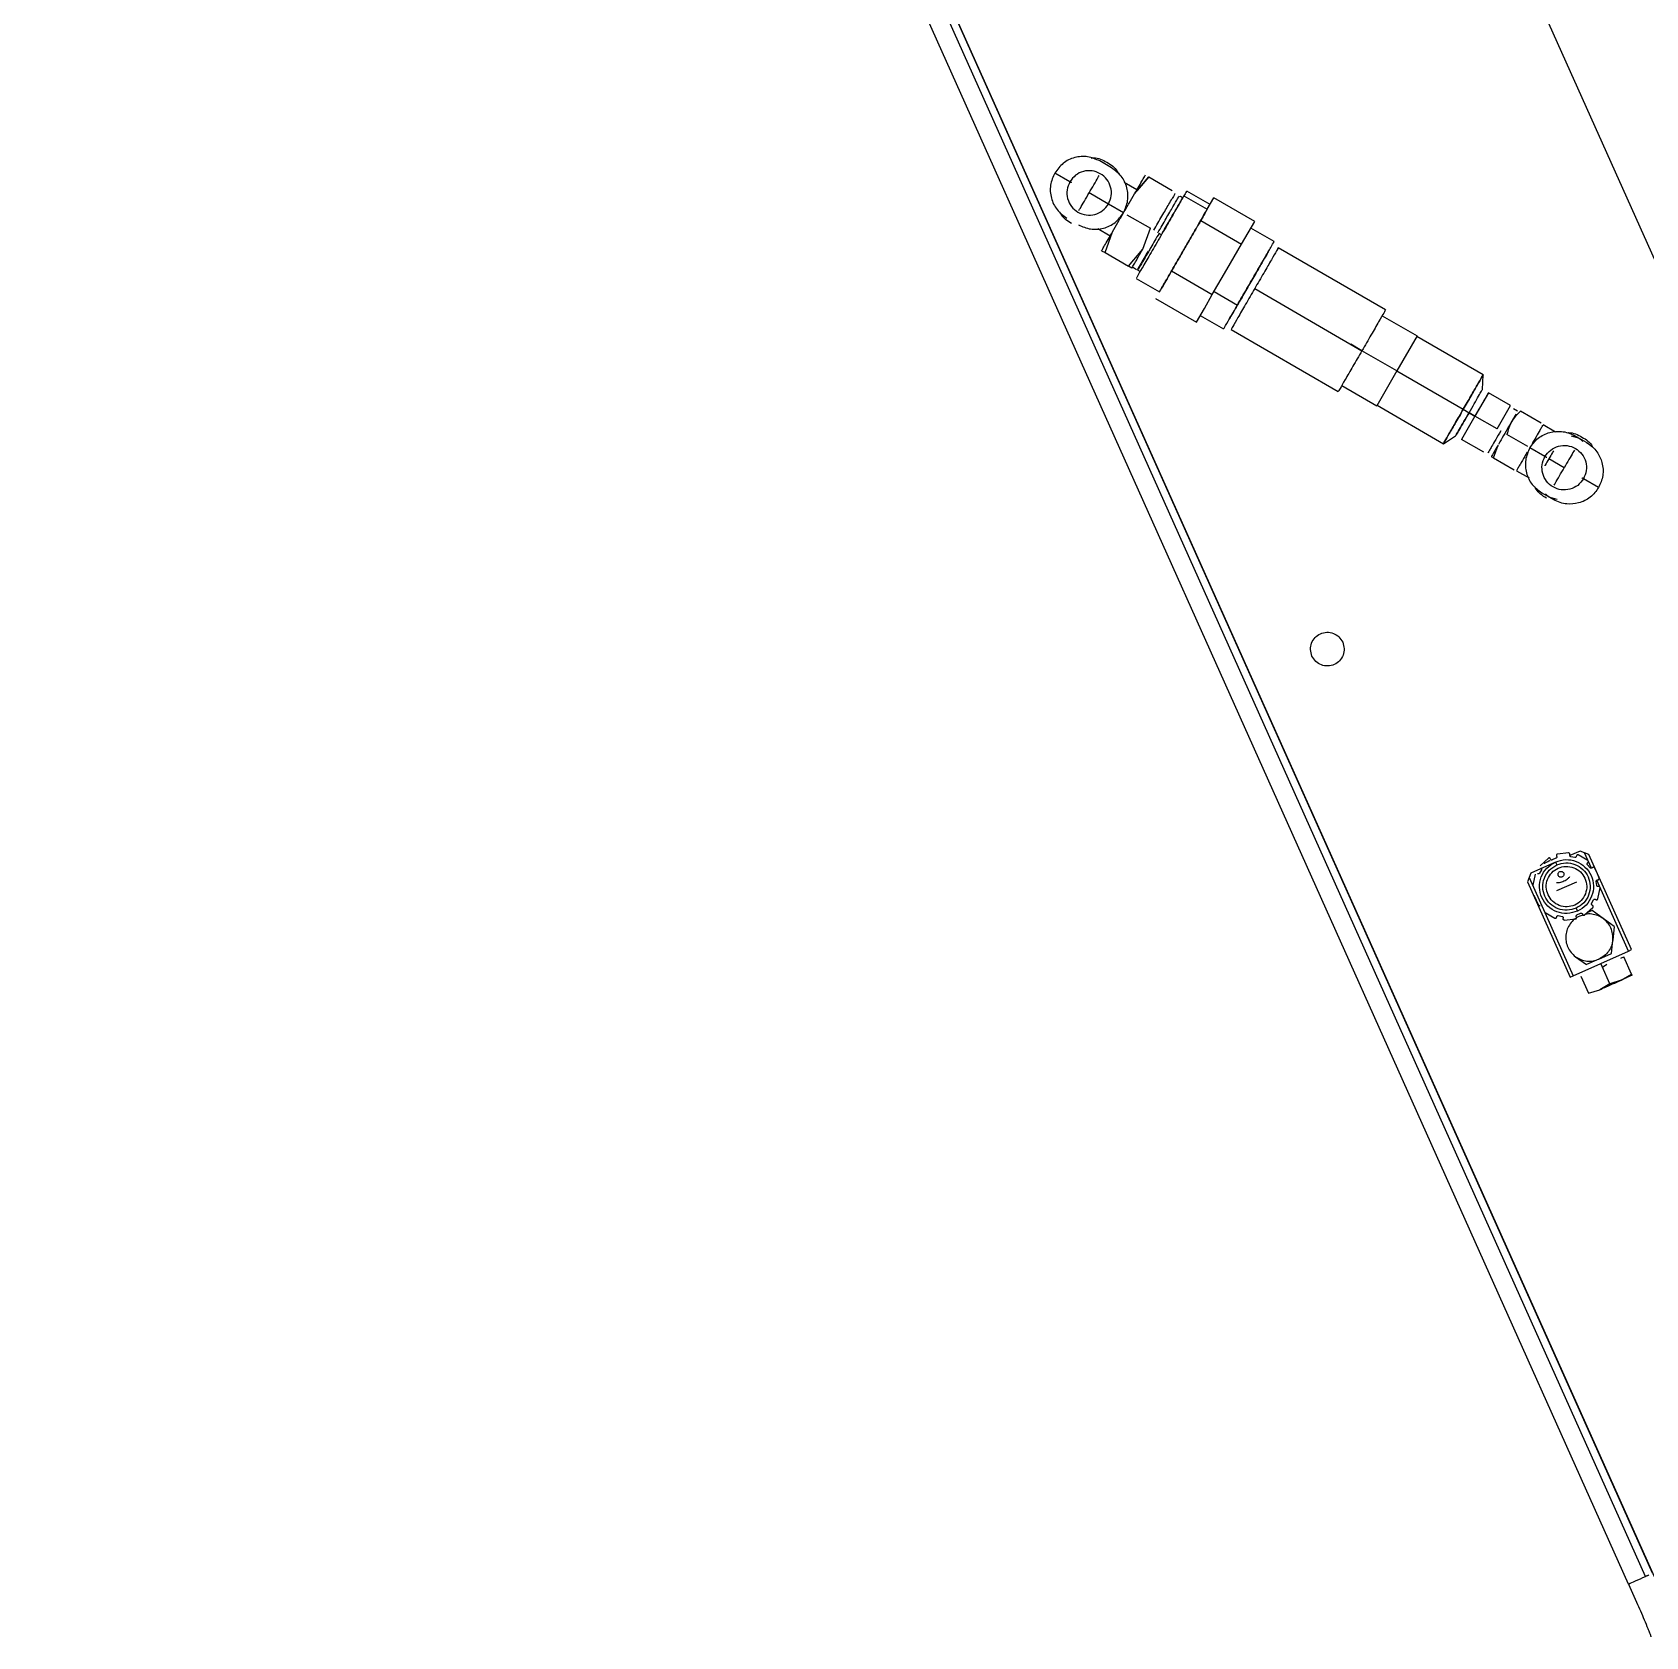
# Model space of a CAD drawing. Header units: inches. Extents: x 0 to 34.2, y 0 to 22.
# Drawn here: x 6.4914 to 6.9665, y 10.5807 to 11.0533 of the extents above; entities that cross this region are included whole.
import ezdxf

# ---------------------------------------------------------------- set-up
doc = ezdxf.new("R2010")
doc.units = ezdxf.units.IN
doc.header["$MEASUREMENT"] = 0

msp = doc.modelspace()

# ---------------------------------------------------------------- linework, layer by layer
at = {"color": 7, "linetype": 'Continuous', "lineweight": 25}
for p, q in [((6.9614, 10.59626), (6.49145, 11.64599)), ((6.96141, 10.59626), (6.49146, 11.64599)), ((6.96648, 10.59853), (6.63155, 11.34665)), ((6.63408, 11.34654), (6.97664, 10.58136)), ((6.96854, 10.59946), (6.63408, 11.34654)), ((6.99827, 10.92128), (6.92667, 11.08123)), ((6.80922, 11.01339), (6.80578, 11.01537)), ((6.79697, 11.00925), (6.79251, 11.01183)), ((6.81668, 11.00686), (6.81299, 11.009)), ((6.816, 11.00568), (6.82022, 11.01069)), ((6.82022, 11.01069), (6.81681, 11.00665)), ((6.82022, 11.01069), (6.82712, 11.00669)), ((6.80819, 11.00276), (6.80263, 11.00597)), ((6.81276, 11.00011), (6.8083, 11.00269)), ((6.82949, 11.00487), (6.82922, 11.0048)), ((6.83017, 11.00447), (6.82949, 11.00487)), ((6.83056, 11.00514), (6.83743, 11.00117)), ((6.83823, 11.00256), (6.83137, 11.00653)), ((6.83743, 11.00117), (6.83937, 11.00453)), ((6.85138, 10.99758), (6.83937, 11.00453)), ((6.81377, 10.99953), (6.82067, 10.99554)), ((6.80517, 10.99548), (6.80886, 10.99335)), ((6.80731, 10.98837), (6.80954, 10.99453)), ((6.81844, 10.98938), (6.82067, 10.99554)), ((6.82392, 10.99366), (6.82323, 10.99405)), ((6.83549, 10.99782), (6.8475, 10.99086)), ((6.8475, 10.99086), (6.84944, 10.99422)), ((6.84944, 10.99422), (6.85138, 10.99758)), ((6.85711, 10.99163), (6.85025, 10.99561)), ((6.80632, 10.98895), (6.80731, 10.98837)), ((6.81421, 10.98438), (6.81844, 10.98938)), ((6.84321, 10.98344), (6.8475, 10.99086)), ((6.88991, 10.97151), (6.85833, 10.98978)), ((6.80731, 10.98837), (6.81421, 10.98438)), ((6.81521, 10.9838), (6.81421, 10.98438)), ((6.81541, 10.98415), (6.81663, 10.98344)), ((6.81647, 10.98078), (6.82334, 10.97681)), ((6.8169, 10.98351), (6.81697, 10.98324)), ((6.81697, 10.98324), (6.81766, 10.98284)), ((6.8269, 10.98297), (6.83891, 10.97602)), ((6.83891, 10.97602), (6.84321, 10.98344)), ((6.8222, 10.97484), (6.83421, 10.96789)), ((6.83656, 10.97196), (6.83891, 10.97602)), ((6.83943, 10.97692), (6.8463, 10.97295)), ((6.85138, 10.97777), (6.88296, 10.9595)), ((6.83421, 10.96789), (6.83656, 10.97196)), ((6.83535, 10.96986), (6.84222, 10.96589)), ((6.88892, 10.9698), (6.89922, 10.96384)), ((6.84443, 10.96575), (6.87601, 10.94748)), ((6.88296, 10.9595), (6.8797, 10.96138)), ((6.89922, 10.96384), (6.89326, 10.95354)), ((6.91865, 10.95236), (6.89912, 10.96367)), ((6.89326, 10.95354), (6.88296, 10.9595)), ((6.89326, 10.95354), (6.8873, 10.94324)), ((6.89326, 10.95354), (6.91279, 10.94224)), ((6.91848, 10.94811), (6.91865, 10.95236)), ((6.877, 10.9492), (6.8873, 10.94324)), ((6.9202, 10.94712), (6.91623, 10.94025)), ((6.92675, 10.94332), (6.9202, 10.94712)), ((6.8874, 10.94341), (6.90693, 10.93211)), ((6.91279, 10.94224), (6.91451, 10.94124)), ((6.91623, 10.94025), (6.91451, 10.94124)), ((6.91451, 10.94124), (6.91623, 10.94025)), ((6.92278, 10.93646), (6.92675, 10.94332)), ((6.92881, 10.94168), (6.92759, 10.94238)), ((6.93574, 10.93812), (6.92962, 10.94167)), ((6.91623, 10.94025), (6.91225, 10.93339)), ((6.92278, 10.93646), (6.91623, 10.94025)), ((6.93994, 10.93555), (6.93629, 10.93766)), ((6.90693, 10.93211), (6.91054, 10.93438)), ((6.91881, 10.92959), (6.91225, 10.93339)), ((6.92168, 10.92793), (6.92305, 10.93172)), ((6.93177, 10.93126), (6.92565, 10.9348)), ((6.9491, 10.93246), (6.94567, 10.93444)), ((6.92106, 10.92829), (6.92168, 10.92793)), ((6.92168, 10.92793), (6.9278, 10.92439)), ((6.93686, 10.92832), (6.93239, 10.9309)), ((6.94252, 10.92504), (6.93799, 10.92766)), ((6.92847, 10.92414), (6.93216, 10.92201)), ((6.93594, 10.91762), (6.93937, 10.91563)), ((6.95265, 10.91918), (6.94818, 10.92176)), ((6.93995, 10.80891), (6.93271, 10.80567)), ((6.93786, 10.81004), (6.9354, 10.80782)), ((6.93849, 10.80973), (6.93843, 10.80986)), ((6.9401, 10.81002), (6.93902, 10.80953)), ((6.93995, 10.80891), (6.94034, 10.80804)), ((6.94024, 10.81068), (6.9403, 10.81054)), ((6.94379, 10.81157), (6.9405, 10.81122)), ((6.94413, 10.81095), (6.94416, 10.81109)), ((6.94719, 10.81215), (6.94416, 10.8108)), ((6.9456, 10.81024), (6.94443, 10.81048)), ((6.9461, 10.81069), (6.94607, 10.81054)), ((6.9495, 10.80933), (6.94662, 10.81098)), ((6.9485, 10.81165), (6.94719, 10.81215)), ((6.95054, 10.8071), (6.9485, 10.81165)), ((6.94981, 10.81116), (6.9485, 10.81165)), ((6.95017, 10.80719), (6.94937, 10.80807)), ((6.9494, 10.80863), (6.94951, 10.80873)), ((6.96237, 10.7831), (6.94981, 10.81116)), ((6.93221, 10.80436), (6.93171, 10.80305)), ((6.93271, 10.80567), (6.93221, 10.80436)), ((6.93221, 10.80436), (6.94517, 10.7754)), ((6.93396, 10.80531), (6.93328, 10.80207)), ((6.93579, 10.80661), (6.9352, 10.80558)), ((6.95084, 10.80725), (6.95073, 10.80716)), ((6.95224, 10.80573), (6.95143, 10.80718)), ((6.95208, 10.80203), (6.95195, 10.80321)), ((6.96146, 10.7827), (6.95213, 10.80354)), ((6.95279, 10.80416), (6.95224, 10.80573)), ((6.9523, 10.80365), (6.95245, 10.80366)), ((6.93171, 10.80305), (6.94427, 10.775)), ((6.93359, 10.79919), (6.93494, 10.79617)), ((6.94609, 10.80297), (6.94029, 10.80038)), ((6.95241, 10.79804), (6.9531, 10.80128)), ((6.95266, 10.80169), (6.95251, 10.80168)), ((6.93688, 10.79402), (6.93975, 10.79237)), ((6.94604, 10.79531), (6.94643, 10.79443)), ((6.94627, 10.79333), (6.94736, 10.79382)), ((6.94852, 10.79331), (6.95097, 10.79553)), ((6.95073, 10.79462), (6.94922, 10.79394)), ((6.95059, 10.79674), (6.95118, 10.79777)), ((6.95086, 10.79612), (6.95073, 10.79619)), ((6.95398, 10.79228), (6.95073, 10.79462)), ((6.95172, 10.79791), (6.95185, 10.79784)), ((6.94028, 10.79266), (6.94031, 10.7928)), ((6.94078, 10.79311), (6.94194, 10.79287)), ((6.94258, 10.79178), (6.94588, 10.79213)), ((6.94613, 10.79267), (6.94607, 10.79281)), ((6.94812, 10.7933), (6.94708, 10.79299)), ((6.94788, 10.79362), (6.94794, 10.79348)), ((6.95723, 10.78993), (6.95398, 10.79228)), ((6.95723, 10.78993), (6.95682, 10.78594)), ((6.95641, 10.78196), (6.95682, 10.78594)), ((6.94517, 10.7754), (6.96146, 10.7827)), ((6.94585, 10.78103), (6.94909, 10.77868)), ((6.95275, 10.78032), (6.94909, 10.77868)), ((6.95275, 10.78032), (6.95641, 10.78196)), ((6.96233, 10.77591), (6.96006, 10.78098)), ((6.96146, 10.7827), (6.96237, 10.7831)), ((6.94427, 10.775), (6.94517, 10.7754)), ((6.94739, 10.77531), (6.94966, 10.77024)), ((6.95372, 10.77815), (6.95332, 10.77905)), ((6.95599, 10.77307), (6.95372, 10.77815)), ((6.95509, 10.77876), (6.95384, 10.77787)), ((6.95932, 10.77413), (6.96233, 10.77591)), ((6.96249, 10.77555), (6.96233, 10.77591)), ((6.94966, 10.77024), (6.95298, 10.7713)), ((6.95599, 10.77307), (6.95298, 10.7713)), ((6.95932, 10.77413), (6.95599, 10.77307)), ((6.95615, 10.77272), (6.95599, 10.77307)), ((6.9614, 10.59626), (6.96141, 10.59626)), ((6.96142, 10.59627), (6.9638, 10.59093)), ((6.96143, 10.59627), (6.96382, 10.59094)), ((6.96648, 10.59853), (6.96652, 10.59855)), ((6.96652, 10.59855), (6.96648, 10.59853))]:
    msp.add_line(p, q, dxfattribs=at)
for points, knots in [([(6.80578, 11.01537), (6.80461, 11.01589), (6.80226, 11.01691), (6.79835, 11.01657), (6.7948, 11.01492), (6.79327, 11.01286), (6.79251, 11.01183)], [0, 0, 0, 0, 0.250223, 0.500225, 0.750115, 1, 1, 1, 1]), ([(6.80324, 11.01624), (6.80349, 11.01627), (6.8051, 11.01642), (6.8079, 11.01508), (6.81046, 11.01332), (6.81113, 11.01185), (6.81124, 11.01161)], [0, 0, 0, 0, 0.079564, 0.500003, 0.920441, 1, 1, 1, 1]), ([(6.81276, 11.00011), (6.81327, 11.00129), (6.81429, 11.00364), (6.81396, 11.00754), (6.8123, 11.0111), (6.81025, 11.01262), (6.80922, 11.01339)], [0, 0, 0, 0, 0.249771, 0.499752, 0.749786, 1, 1, 1, 1]), ([(6.79251, 11.01183), (6.792, 11.01066), (6.79097, 11.00831), (6.79131, 11.0044), (6.79296, 11.00085), (6.79502, 10.99932), (6.79605, 10.99855)], [0, 0, 0, 0, 0.249771, 0.499752, 0.749786, 1, 1, 1, 1]), ([(6.80263, 11.00597), (6.80311, 11.00679), (6.80405, 11.00842), (6.80513, 11.01028), (6.80549, 11.01091), (6.80561, 11.01112)], [0, 0, 0, 0, 0.399386, 0.798772, 1, 1, 1, 1]), ([(6.79965, 11.00082), (6.79978, 11.00103), (6.80014, 11.00166), (6.80121, 11.00352), (6.80216, 11.00515), (6.80263, 11.00597)], [0, 0, 0, 0, 0.201228, 0.600614, 1, 1, 1, 1]), ([(6.81277, 11.00011), (6.81334, 11.00108), (6.81447, 11.00304), (6.81549, 11.0048), (6.816, 11.00568)], [0, 0, 0, 0, 0.4999892, 1, 1, 1, 1]), ([(6.83056, 11.00514), (6.83002, 11.00421), (6.82894, 11.00234), (6.82629, 10.99775), (6.82334, 10.99267), (6.82046, 10.98768), (6.81814, 10.98367), (6.81668, 10.98114), (6.81659, 10.981), (6.81656, 10.98094)], [0, 0, 0, 0, 0.146879, 0.293758, 0.440638, 0.587517, 0.734396, 0.881275, 1, 1, 1, 1]), ([(6.82166, 10.99496), (6.82248, 10.99637), (6.82411, 10.99919), (6.826, 11.00246), (6.82677, 11.00379), (6.82708, 11.00433)], [0, 0, 0, 0, 0.374664, 0.749329, 1, 1, 1, 1]), ([(6.82792, 11.00577), (6.82784, 11.00563), (6.82773, 11.00544), (6.82721, 11.00455), (6.82708, 11.00433)], [0, 0, 0, 0, 0.748926, 1, 1, 1, 1]), ([(6.83128, 11.00638), (6.8313, 11.00643), (6.83148, 11.00673), (6.83098, 11.00587), (6.83056, 11.00514)], [0, 0, 0, 0, 0.1608526, 1, 1, 1, 1]), ([(6.79742, 10.99696), (6.79623, 10.99772), (6.79481, 10.99862), (6.79414, 11.0001), (6.79403, 11.00033)], [0, 0, 0, 0, 0.840881, 1, 1, 1, 1]), ([(6.79948, 10.99657), (6.80066, 10.99606), (6.80301, 10.99503), (6.80692, 10.99537), (6.81047, 10.99703), (6.812, 10.99908), (6.81276, 11.00011)], [0, 0, 0, 0, 0.250223, 0.500225, 0.750115, 1, 1, 1, 1]), ([(6.80954, 10.99453), (6.81005, 10.99541), (6.81107, 10.99717), (6.81221, 10.99913), (6.81277, 11.00011), (6.81277, 11.00011)], [0, 0, 0, 0, 0.4999891, 0.9999782, 1, 1, 1, 1]), ([(6.82323, 10.99405), (6.82241, 10.99263), (6.82131, 10.99073), (6.82034, 10.98907), (6.8201, 10.98865)], [0, 0, 0, 0, 0.748926, 1, 1, 1, 1]), ([(6.81998, 10.98883), (6.81954, 10.98807), (6.81844, 10.98616), (6.81718, 10.984), (6.817, 10.98367), (6.8169, 10.98351)], [0, 0, 0, 0, 0.250671, 0.625336, 1, 1, 1, 1]), ([(6.8201, 10.98865), (6.81965, 10.98787), (6.81853, 10.98593), (6.81726, 10.98373), (6.81707, 10.98341), (6.81697, 10.98324)], [0, 0, 0, 0, 0.250671, 0.625336, 1, 1, 1, 1]), ([(6.8463, 10.97295), (6.84722, 10.97454), (6.84906, 10.97772), (6.85205, 10.98288), (6.85466, 10.98739), (6.85642, 10.99044), (6.85722, 10.99183), (6.85705, 10.99153), (6.85702, 10.99148)], [0, 0, 0, 0, 0.1926157, 0.3852313, 0.577847, 0.7704627, 0.9630783, 1, 1, 1, 1]), ([(6.85811, 10.98941), (6.8582, 10.98957), (6.85852, 10.99011), (6.85793, 10.98909), (6.85643, 10.9865), (6.85411, 10.98248), (6.85229, 10.97934), (6.85138, 10.97777)], [0, 0, 0, 0, 0.092899, 0.319674, 0.546449, 0.773225, 1, 1, 1, 1]), ([(6.8423, 10.96604), (6.84234, 10.96611), (6.84243, 10.96626), (6.84386, 10.96874), (6.84549, 10.97154), (6.8463, 10.97295)], [0, 0, 0, 0, 0.287829, 0.643914, 1, 1, 1, 1]), ([(6.91967, 10.9462), (6.91975, 10.94634), (6.92007, 10.94689), (6.9203, 10.94729), (6.91999, 10.94676), (6.91911, 10.94523), (6.91779, 10.94295), (6.91675, 10.94115), (6.91623, 10.94025)], [0, 0, 0, 0, 0.062836, 0.250269, 0.437702, 0.625134, 0.812567, 1, 1, 1, 1]), ([(6.92962, 10.94167), (6.92865, 10.9407), (6.92671, 10.93876), (6.926, 10.93612), (6.92565, 10.9348)], [0, 0, 0, 0, 0.500933, 1, 1, 1, 1]), ([(6.9283, 10.9408), (6.92812, 10.94048), (6.92765, 10.93968), (6.92651, 10.93771), (6.92553, 10.93601), (6.92503, 10.93515)], [0, 0, 0, 0, 0.250671, 0.625336, 1, 1, 1, 1]), ([(6.93577, 10.93676), (6.93558, 10.93642), (6.93509, 10.93558), (6.93414, 10.93395), (6.93338, 10.93263), (6.93313, 10.9322)], [0, 0, 0, 0, 0.308483, 0.769556, 1, 1, 1, 1]), ([(6.93577, 10.93676), (6.93585, 10.9369), (6.93617, 10.93745), (6.93624, 10.93757), (6.93629, 10.93766)], [0, 0, 0, 0, 0.251074, 1, 1, 1, 1]), ([(6.92381, 10.93586), (6.92332, 10.93501), (6.92233, 10.93331), (6.9212, 10.93134), (6.92073, 10.93054), (6.92054, 10.93021)], [0, 0, 0, 0, 0.374664, 0.749329, 1, 1, 1, 1]), ([(6.92503, 10.93515), (6.92454, 10.9343), (6.92387, 10.93315), (6.92329, 10.93215), (6.92315, 10.93189)], [0, 0, 0, 0, 0.748926, 1, 1, 1, 1]), ([(6.93239, 10.9309), (6.93314, 10.93191), (6.93466, 10.93396), (6.93813, 10.93561), (6.94127, 10.93586), (6.94378, 10.93538), (6.94502, 10.93476), (6.94567, 10.93444)], [0, 0, 0, 0, 0.245551, 0.499036, 0.727326, 0.858234, 1, 1, 1, 1]), ([(6.94355, 10.93534), (6.94366, 10.93535), (6.94513, 10.93546), (6.94777, 10.93411), (6.95026, 10.9325), (6.95089, 10.93117), (6.95094, 10.93106)], [0, 0, 0, 0, 0.038504, 0.500001, 0.961498, 1, 1, 1, 1]), ([(6.94808, 10.93271), (6.94784, 10.93294), (6.94691, 10.93384), (6.94561, 10.93409), (6.94464, 10.93428)], [0, 0, 0, 0, 0.257231, 1, 1, 1, 1]), ([(6.9491, 10.93246), (6.9497, 10.93206), (6.95085, 10.93129), (6.95253, 10.92935), (6.95387, 10.9265), (6.95418, 10.92268), (6.95315, 10.92033), (6.95265, 10.91918)], [0, 0, 0, 0, 0.14177, 0.272683, 0.500987, 0.754458, 1, 1, 1, 1]), ([(6.92054, 10.93021), (6.92047, 10.93008), (6.92016, 10.92954), (6.92009, 10.92943), (6.92004, 10.92934)], [0, 0, 0, 0, 0.251074, 1, 1, 1, 1]), ([(6.93163, 10.92961), (6.93138, 10.92917), (6.93062, 10.92786), (6.92967, 10.92622), (6.92919, 10.92539), (6.929, 10.92505)], [0, 0, 0, 0, 0.2304427, 0.6915163, 1, 1, 1, 1]), ([(6.93239, 10.9309), (6.93188, 10.92972), (6.93086, 10.92737), (6.9312, 10.92347), (6.93285, 10.91991), (6.93491, 10.91839), (6.93594, 10.91762)], [0, 0, 0, 0, 0.249771, 0.499752, 0.749786, 1, 1, 1, 1]), ([(6.93799, 10.92766), (6.93762, 10.92702), (6.9372, 10.92628), (6.93683, 10.92564), (6.93678, 10.92556)], [0, 0, 0, 0, 0.866776, 1, 1, 1, 1]), ([(6.93933, 10.92997), (6.93924, 10.92982), (6.93883, 10.92911), (6.93836, 10.92829), (6.93799, 10.92766)], [0, 0, 0, 0, 0.219395, 1, 1, 1, 1]), ([(6.9455, 10.93019), (6.94538, 10.92998), (6.94501, 10.92934), (6.94394, 10.92749), (6.94299, 10.92586), (6.94252, 10.92504)], [0, 0, 0, 0, 0.201228, 0.600614, 1, 1, 1, 1]), ([(6.929, 10.92505), (6.92892, 10.92491), (6.92859, 10.92436), (6.92853, 10.92424), (6.92847, 10.92414)], [0, 0, 0, 0, 0.251074, 1, 1, 1, 1]), ([(6.93954, 10.91989), (6.93966, 10.9201), (6.94003, 10.92073), (6.9411, 10.92259), (6.94205, 10.92422), (6.94252, 10.92504)], [0, 0, 0, 0, 0.201228, 0.600614, 1, 1, 1, 1]), ([(6.93731, 10.91603), (6.93611, 10.91679), (6.93469, 10.91769), (6.93402, 10.91916), (6.93392, 10.9194)], [0, 0, 0, 0, 0.840881, 1, 1, 1, 1]), ([(6.93697, 10.91737), (6.9372, 10.91714), (6.93813, 10.91624), (6.93943, 10.91599), (6.9404, 10.9158)], [0, 0, 0, 0, 0.257231, 1, 1, 1, 1]), ([(6.95265, 10.91918), (6.9519, 10.91817), (6.95038, 10.91611), (6.94691, 10.91447), (6.94377, 10.91421), (6.94126, 10.9147), (6.94002, 10.91531), (6.93937, 10.91563)], [0, 0, 0, 0, 0.2455505, 0.4990364, 0.727326, 0.8582338, 1, 1, 1, 1]), ([(6.93837, 10.80929), (6.93825, 10.80924), (6.93789, 10.80908), (6.93739, 10.80886), (6.93693, 10.80865), (6.93667, 10.80853), (6.93661, 10.80851), (6.93675, 10.80857), (6.93683, 10.8086)], [0, 0, 0, 0, 0.085129, 0.268103, 0.451078, 0.634052, 0.817026, 1, 1, 1, 1]), ([(6.93843, 10.80986), (6.93842, 10.80989), (6.9384, 10.80994), (6.93834, 10.81), (6.93827, 10.81005), (6.93819, 10.81009), (6.9381, 10.8101), (6.93802, 10.8101), (6.93793, 10.81008), (6.93788, 10.81005), (6.93786, 10.81004)], [0, 0, 0, 0, 0.12458, 0.249981, 0.374165, 0.499981, 0.624164, 0.74998, 0.874585, 1, 1, 1, 1]), ([(6.93902, 10.80953), (6.93897, 10.80952), (6.93887, 10.80948), (6.93871, 10.80952), (6.93857, 10.8096), (6.93852, 10.80969), (6.93849, 10.80973)], [0, 0, 0, 0, 0.2494925, 0.49992, 0.7494952, 1, 1, 1, 1]), ([(6.9403, 10.81054), (6.94032, 10.81049), (6.94035, 10.81039), (6.94032, 10.81024), (6.94024, 10.8101), (6.94015, 10.81004), (6.9401, 10.81002)], [0, 0, 0, 0, 0.249493, 0.49992, 0.749495, 1, 1, 1, 1]), ([(6.94416, 10.81109), (6.94416, 10.81112), (6.94417, 10.81118), (6.94416, 10.81126), (6.94413, 10.81134), (6.94409, 10.81142), (6.94403, 10.81148), (6.94396, 10.81153), (6.94388, 10.81156), (6.94382, 10.81157), (6.94379, 10.81157)], [0, 0, 0, 0, 0.1245798, 0.2499808, 0.3741645, 0.4999806, 0.6241643, 0.7499804, 0.8745846, 1, 1, 1, 1]), ([(6.94443, 10.81048), (6.94438, 10.8105), (6.94428, 10.81053), (6.94418, 10.81065), (6.94411, 10.8108), (6.94412, 10.8109), (6.94413, 10.81095)], [0, 0, 0, 0, 0.249493, 0.49992, 0.749495, 1, 1, 1, 1]), ([(6.94607, 10.81054), (6.94605, 10.81049), (6.94602, 10.81039), (6.9459, 10.81029), (6.94575, 10.81022), (6.94565, 10.81023), (6.9456, 10.81024)], [0, 0, 0, 0, 0.249493, 0.49992, 0.749495, 1, 1, 1, 1]), ([(6.94662, 10.81098), (6.9466, 10.81098), (6.94654, 10.811), (6.94646, 10.811), (6.94637, 10.81099), (6.94629, 10.81095), (6.94622, 10.81091), (6.94616, 10.81084), (6.94612, 10.81077), (6.9461, 10.81071), (6.9461, 10.81069)], [0, 0, 0, 0, 0.1245798, 0.2499808, 0.3741645, 0.4999806, 0.6241643, 0.7499804, 0.8745846, 1, 1, 1, 1]), ([(6.94937, 10.80807), (6.94934, 10.80811), (6.94928, 10.8082), (6.94926, 10.80835), (6.9493, 10.80851), (6.94937, 10.80859), (6.9494, 10.80863)], [0, 0, 0, 0, 0.249493, 0.49992, 0.749495, 1, 1, 1, 1]), ([(6.94951, 10.80873), (6.94953, 10.80875), (6.94957, 10.80879), (6.94961, 10.80886), (6.94964, 10.80894), (6.94964, 10.80903), (6.94963, 10.80911), (6.9496, 10.80919), (6.94956, 10.80927), (6.94952, 10.80931), (6.9495, 10.80933)], [0, 0, 0, 0, 0.12458, 0.249981, 0.374165, 0.499981, 0.624164, 0.74998, 0.874585, 1, 1, 1, 1]), ([(6.9352, 10.80558), (6.93517, 10.80554), (6.9351, 10.80545), (6.93496, 10.80539), (6.9348, 10.80537), (6.9347, 10.80541), (6.93465, 10.80543)], [0, 0, 0, 0, 0.249493, 0.49992, 0.749495, 1, 1, 1, 1]), ([(6.93564, 10.80715), (6.93568, 10.80712), (6.93577, 10.80706), (6.93584, 10.80692), (6.93585, 10.80676), (6.93581, 10.80666), (6.93579, 10.80661)], [0, 0, 0, 0, 0.249493, 0.49992, 0.749495, 1, 1, 1, 1]), ([(6.94028, 10.8029), (6.94057, 10.80289), (6.94127, 10.80286), (6.94202, 10.80315), (6.94245, 10.80332)], [0, 0, 0, 0, 0.424169, 1, 1, 1, 1]), ([(6.94245, 10.80332), (6.94287, 10.80353), (6.94358, 10.8039), (6.94402, 10.80443), (6.94421, 10.80466)], [0, 0, 0, 0, 0.576726, 1, 1, 1, 1]), ([(6.95073, 10.80716), (6.95069, 10.80713), (6.9506, 10.80706), (6.95044, 10.80705), (6.95029, 10.80708), (6.95021, 10.80715), (6.95017, 10.80719)], [0, 0, 0, 0, 0.249493, 0.49992, 0.749495, 1, 1, 1, 1]), ([(6.95143, 10.80718), (6.95142, 10.8072), (6.95138, 10.80725), (6.95131, 10.8073), (6.95124, 10.80734), (6.95115, 10.80736), (6.95107, 10.80736), (6.95098, 10.80734), (6.95091, 10.80731), (6.95086, 10.80727), (6.95084, 10.80725)], [0, 0, 0, 0, 0.12458, 0.249981, 0.374165, 0.499981, 0.624164, 0.74998, 0.874585, 1, 1, 1, 1]), ([(6.95195, 10.80321), (6.95195, 10.80326), (6.95195, 10.80337), (6.95203, 10.80351), (6.95215, 10.80362), (6.95225, 10.80364), (6.9523, 10.80365)], [0, 0, 0, 0, 0.249493, 0.49992, 0.749495, 1, 1, 1, 1]), ([(6.95245, 10.80366), (6.95247, 10.80367), (6.95253, 10.80368), (6.95261, 10.80371), (6.95268, 10.80377), (6.95273, 10.80383), (6.95277, 10.80391), (6.9528, 10.80399), (6.9528, 10.80407), (6.95279, 10.80413), (6.95279, 10.80416)], [0, 0, 0, 0, 0.1245798, 0.2499808, 0.3741645, 0.4999806, 0.6241643, 0.7499804, 0.8745846, 1, 1, 1, 1]), ([(6.95251, 10.80168), (6.95246, 10.80168), (6.95236, 10.80168), (6.95222, 10.80176), (6.95211, 10.80187), (6.95209, 10.80198), (6.95208, 10.80203)], [0, 0, 0, 0, 0.249493, 0.49992, 0.749495, 1, 1, 1, 1]), ([(6.9531, 10.80128), (6.9531, 10.80131), (6.95309, 10.80137), (6.95307, 10.80145), (6.95303, 10.80152), (6.95297, 10.80159), (6.9529, 10.80164), (6.95283, 10.80168), (6.95274, 10.8017), (6.95269, 10.80169), (6.95266, 10.80169)], [0, 0, 0, 0, 0.12458, 0.249981, 0.374165, 0.499981, 0.624164, 0.74998, 0.874585, 1, 1, 1, 1]), ([(6.94736, 10.79382), (6.94741, 10.79383), (6.94751, 10.79387), (6.94766, 10.79383), (6.9478, 10.79375), (6.94786, 10.79366), (6.94788, 10.79362)], [0, 0, 0, 0, 0.249493, 0.49992, 0.749495, 1, 1, 1, 1]), ([(6.95398, 10.79228), (6.95346, 10.7926), (6.95243, 10.79324), (6.95064, 10.7936), (6.94935, 10.79367), (6.94873, 10.79348), (6.94869, 10.79347)], [0, 0, 0, 0, 0.325596, 0.651192, 0.976788, 1, 1, 1, 1]), ([(6.95073, 10.79619), (6.95069, 10.79623), (6.95061, 10.79629), (6.95054, 10.79643), (6.95052, 10.79659), (6.95057, 10.79669), (6.95059, 10.79674)], [0, 0, 0, 0, 0.249493, 0.49992, 0.749495, 1, 1, 1, 1]), ([(6.95097, 10.79553), (6.95099, 10.79556), (6.95102, 10.7956), (6.95105, 10.79568), (6.95106, 10.79577), (6.95105, 10.79585), (6.95103, 10.79594), (6.95099, 10.79601), (6.95093, 10.79608), (6.95088, 10.79611), (6.95086, 10.79612)], [0, 0, 0, 0, 0.12458, 0.249981, 0.374165, 0.499981, 0.624164, 0.74998, 0.874585, 1, 1, 1, 1]), ([(6.95118, 10.79777), (6.95121, 10.79781), (6.95127, 10.7979), (6.95142, 10.79796), (6.95158, 10.79798), (6.95167, 10.79794), (6.95172, 10.79791)], [0, 0, 0, 0, 0.2494925, 0.49992, 0.7494952, 1, 1, 1, 1]), ([(6.95185, 10.79784), (6.95187, 10.79783), (6.95192, 10.7978), (6.95201, 10.79779), (6.95209, 10.79779), (6.95218, 10.79781), (6.95225, 10.79784), (6.95232, 10.7979), (6.95238, 10.79796), (6.9524, 10.79801), (6.95241, 10.79804)], [0, 0, 0, 0, 0.12458, 0.249981, 0.374165, 0.499981, 0.624164, 0.74998, 0.874585, 1, 1, 1, 1]), ([(6.93975, 10.79237), (6.93978, 10.79236), (6.93983, 10.79235), (6.93992, 10.79235), (6.94, 10.79236), (6.94008, 10.79239), (6.94015, 10.79244), (6.94021, 10.79251), (6.94026, 10.79258), (6.94027, 10.79263), (6.94028, 10.79266)], [0, 0, 0, 0, 0.12458, 0.249981, 0.374165, 0.499981, 0.624164, 0.74998, 0.874585, 1, 1, 1, 1]), ([(6.94031, 10.7928), (6.94032, 10.79285), (6.94036, 10.79295), (6.94047, 10.79306), (6.94062, 10.79313), (6.94073, 10.79312), (6.94078, 10.79311)], [0, 0, 0, 0, 0.249493, 0.49992, 0.749495, 1, 1, 1, 1]), ([(6.94429, 10.79072), (6.94397, 10.7902), (6.94332, 10.78917), (6.94311, 10.78797), (6.94301, 10.78736)], [0, 0, 0, 0, 0.49998, 1, 1, 1, 1]), ([(6.94708, 10.79299), (6.94654, 10.7927), (6.94547, 10.79212), (6.94464, 10.79121), (6.94429, 10.79072), (6.94429, 10.79072)], [0, 0, 0, 0, 0.4999798, 0.9999596, 1, 1, 1, 1]), ([(6.94588, 10.79213), (6.9459, 10.79214), (6.94596, 10.79216), (6.94603, 10.79221), (6.94609, 10.79227), (6.94613, 10.79234), (6.94616, 10.79242), (6.94617, 10.79251), (6.94616, 10.79259), (6.94614, 10.79265), (6.94613, 10.79267)], [0, 0, 0, 0, 0.12458, 0.249981, 0.374165, 0.499981, 0.624164, 0.74998, 0.874585, 1, 1, 1, 1]), ([(6.94607, 10.79281), (6.94606, 10.79286), (6.94602, 10.79296), (6.94606, 10.79311), (6.94613, 10.79325), (6.94623, 10.7933), (6.94627, 10.79333)], [0, 0, 0, 0, 0.249493, 0.49992, 0.749495, 1, 1, 1, 1]), ([(6.94794, 10.79348), (6.94795, 10.79346), (6.94798, 10.79341), (6.94804, 10.79335), (6.94811, 10.7933), (6.94819, 10.79326), (6.94827, 10.79325), (6.94836, 10.79325), (6.94844, 10.79327), (6.94849, 10.7933), (6.94852, 10.79331)], [0, 0, 0, 0, 0.12458, 0.249981, 0.374165, 0.499981, 0.624164, 0.74998, 0.874585, 1, 1, 1, 1]), ([(6.94301, 10.78736), (6.94299, 10.78676), (6.94296, 10.78554), (6.94333, 10.78437), (6.94358, 10.78382), (6.94358, 10.78382)], [0, 0, 0, 0, 0.4999798, 0.9999596, 1, 1, 1, 1]), ([(6.94358, 10.78382), (6.94386, 10.78328), (6.94444, 10.7822), (6.94538, 10.78142), (6.94585, 10.78103)], [0, 0, 0, 0, 0.49998, 1, 1, 1, 1]), ([(6.95921, 10.7806), (6.95934, 10.78066), (6.95986, 10.78089), (6.95997, 10.78094), (6.96006, 10.78098)], [0, 0, 0, 0, 0.251074, 1, 1, 1, 1]), ([(6.96652, 10.59855), (6.96656, 10.59857), (6.96666, 10.59861), (6.96692, 10.59873), (6.96719, 10.59885), (6.96735, 10.59892), (6.96739, 10.59894)], [0, 0, 0, 0, 0.234006, 0.566904, 0.899803, 1, 1, 1, 1]), ([(6.96382, 10.59094), (6.96458, 10.5892), (6.96573, 10.58661), (6.96698, 10.58358), (6.96759, 10.58205), (6.96786, 10.58131), (6.96799, 10.58093), (6.96802, 10.5808), (6.96803, 10.58075)], [0, 0, 0, 0, 0.499225, 0.748498, 0.874085, 0.948867, 0.97707, 1, 1, 1, 1])]:
    msp.add_open_spline(points, degree=3, knots=knots, dxfattribs=at)
for points in [[(6.8083, 11.00269), (6.80864, 11.00348), (6.80933, 11.00507), (6.80911, 11.00771), (6.80797, 11.01005), (6.806, 11.01178), (6.80351, 11.01263), (6.80091, 11.01245), (6.79851, 11.01132), (6.79748, 11.00994), (6.79697, 11.00925)], [(6.79697, 11.00925), (6.79663, 11.00846), (6.79594, 11.00688), (6.79616, 11.00423), (6.7973, 11.00189), (6.79927, 11.00016), (6.80175, 10.99931), (6.80436, 10.99949), (6.80676, 11.00062), (6.80778, 11.002), (6.8083, 11.00269)], [(6.79748, 11.00895), (6.79748, 11.00895), (6.79746, 11.00896), (6.79734, 11.00903), (6.79717, 11.00913), (6.79704, 11.00921), (6.79697, 11.00925)], [(6.816, 11.00568), (6.81647, 11.00649), (6.8174, 11.0081), (6.81842, 11.00986), (6.8191, 11.01104), (6.81918, 11.01119), (6.81923, 11.01126)], [(6.8083, 11.00269), (6.80823, 11.00273), (6.8081, 11.00281), (6.80793, 11.00291), (6.80781, 11.00298), (6.80779, 11.00299), (6.80778, 11.00299)], [(6.82289, 10.99425), (6.82371, 10.99567), (6.82535, 10.9985), (6.82741, 11.00208), (6.82886, 11.00458), (6.82905, 11.0049), (6.82914, 11.00507)], [(6.82392, 10.99366), (6.82474, 10.99507), (6.82638, 10.99791), (6.82844, 11.00148), (6.82989, 11.00398), (6.83008, 11.00431), (6.83017, 11.00447)], [(6.83702, 11.00046), (6.83662, 10.99978), (6.83583, 10.9984), (6.83418, 10.99556), (6.83233, 10.99236), (6.83037, 10.98897), (6.82842, 10.98561), (6.82728, 10.98363), (6.82671, 10.98264)], [(6.83486, 10.99673), (6.83538, 10.99763), (6.83643, 10.99944), (6.83709, 11.00059), (6.83743, 11.00117)], [(6.80632, 10.98895), (6.80636, 10.98902), (6.80644, 10.98917), (6.80713, 10.99035), (6.80814, 10.99211), (6.80908, 10.99372), (6.80954, 10.99453)], [(6.83119, 10.99039), (6.83184, 10.99152), (6.83314, 10.99377), (6.83429, 10.99574), (6.83486, 10.99673)], [(6.81521, 10.9838), (6.81525, 10.98388), (6.81534, 10.98402), (6.81602, 10.9852), (6.81704, 10.98696), (6.81797, 10.98858), (6.81844, 10.98938)], [(6.82742, 10.98387), (6.82802, 10.98491), (6.82923, 10.987), (6.83054, 10.98926), (6.83119, 10.99039)], [(6.85562, 10.98906), (6.85553, 10.98891), (6.85535, 10.9886), (6.85398, 10.98621), (6.85201, 10.98281), (6.85044, 10.98011), (6.84966, 10.97876)], [(6.82455, 10.97891), (6.82494, 10.97959), (6.82573, 10.98095), (6.82686, 10.9829), (6.82742, 10.98387)], [(6.82671, 10.98264), (6.82619, 10.98174), (6.82514, 10.97993), (6.82447, 10.97878), (6.82414, 10.9782)], [(6.82335, 10.97683), (6.82343, 10.97697), (6.82359, 10.97724), (6.82423, 10.97835), (6.82455, 10.97891)], [(6.82414, 10.9782), (6.82388, 10.97776), (6.82337, 10.97687), (6.82335, 10.97684), (6.82335, 10.97683)], [(6.84966, 10.97876), (6.84888, 10.97741), (6.84732, 10.97471), (6.84535, 10.97131), (6.84397, 10.96893), (6.84379, 10.96862), (6.84371, 10.96846)], [(6.85138, 10.97777), (6.85047, 10.97619), (6.84865, 10.97305), (6.84635, 10.96907), (6.84474, 10.9663), (6.84453, 10.96593), (6.84443, 10.96575)], [(6.88991, 10.97151), (6.88981, 10.97133), (6.8896, 10.97097), (6.88799, 10.96819), (6.88569, 10.96422), (6.88387, 10.96107), (6.88296, 10.9595)], [(6.88296, 10.9595), (6.88205, 10.95792), (6.88023, 10.95477), (6.87793, 10.9508), (6.87632, 10.94802), (6.87611, 10.94766), (6.87601, 10.94748)], [(6.91279, 10.94224), (6.91356, 10.94356), (6.91509, 10.94621), (6.91704, 10.94958), (6.91835, 10.95184), (6.9188, 10.95263), (6.91835, 10.95184), (6.91704, 10.94958), (6.91509, 10.94621), (6.91356, 10.94356), (6.91279, 10.94224)], [(6.91451, 10.94124), (6.91503, 10.94214), (6.91607, 10.94394), (6.91738, 10.94621), (6.9183, 10.9478), (6.91842, 10.94801), (6.91848, 10.94811)], [(6.91279, 10.94224), (6.91203, 10.94091), (6.91049, 10.93826), (6.90854, 10.93489), (6.90724, 10.93264), (6.90678, 10.93185), (6.90724, 10.93264), (6.90854, 10.93489), (6.91049, 10.93826), (6.91203, 10.94091), (6.91279, 10.94224)], [(6.91451, 10.94124), (6.91399, 10.94035), (6.91295, 10.93855), (6.91163, 10.93626), (6.91074, 10.93474), (6.91043, 10.9342), (6.91074, 10.93474), (6.91163, 10.93626), (6.91295, 10.93855), (6.91399, 10.94035), (6.91451, 10.94124)], [(6.92305, 10.93172), (6.92276, 10.93123), (6.92219, 10.93023), (6.92156, 10.92915), (6.92114, 10.92843), (6.92109, 10.92833), (6.92106, 10.92829)], [(6.93686, 10.92832), (6.93737, 10.92901), (6.9384, 10.93039), (6.9408, 10.93152), (6.9434, 10.9317), (6.94588, 10.93085), (6.94785, 10.92912), (6.949, 10.92678), (6.94922, 10.92413), (6.94853, 10.92255), (6.94818, 10.92176)], [(6.94818, 10.92176), (6.94767, 10.92107), (6.94664, 10.91968), (6.94424, 10.91856), (6.94164, 10.91838), (6.93916, 10.91923), (6.93719, 10.92096), (6.93604, 10.9233), (6.93583, 10.92594), (6.93651, 10.92752), (6.93686, 10.92832)], [(6.93737, 10.92802), (6.93736, 10.92802), (6.93735, 10.92803), (6.93723, 10.9281), (6.93706, 10.9282), (6.93692, 10.92828), (6.93686, 10.92832)], [(6.94818, 10.92176), (6.94812, 10.9218), (6.94798, 10.92188), (6.94781, 10.92198), (6.94769, 10.92205), (6.94768, 10.92205), (6.94767, 10.92206)], [(6.86825, 10.86958), (6.86805, 10.87021), (6.86765, 10.87145), (6.86803, 10.87343), (6.86907, 10.8751), (6.87069, 10.87625), (6.87263, 10.8767), (6.87458, 10.87636), (6.8763, 10.87532), (6.87696, 10.8742), (6.8773, 10.87364)], [(6.8773, 10.87364), (6.87749, 10.87301), (6.87789, 10.87177), (6.87751, 10.86979), (6.87647, 10.86812), (6.87485, 10.86697), (6.87291, 10.86653), (6.87097, 10.86686), (6.86925, 10.8679), (6.86858, 10.86902), (6.86825, 10.86958)], [(6.94643, 10.79443), (6.94543, 10.79412), (6.94344, 10.79349), (6.94028, 10.79408), (6.9376, 10.79576), (6.93576, 10.79835), (6.93505, 10.80145), (6.93559, 10.80456), (6.93725, 10.80731), (6.93905, 10.80838), (6.93995, 10.80891)], [(6.94604, 10.79531), (6.94516, 10.79503), (6.94341, 10.79448), (6.94063, 10.795), (6.93827, 10.79647), (6.93666, 10.79875), (6.93603, 10.80148), (6.93651, 10.80421), (6.93797, 10.80663), (6.93955, 10.80757), (6.94034, 10.80804)], [(6.93995, 10.80891), (6.94094, 10.80923), (6.94294, 10.80986), (6.94609, 10.80926), (6.94878, 10.80759), (6.95062, 10.805), (6.95132, 10.8019), (6.95079, 10.79879), (6.94913, 10.79603), (6.94733, 10.79497), (6.94643, 10.79443)], [(6.9405, 10.81122), (6.94047, 10.81121), (6.94042, 10.81119), (6.94035, 10.81114), (6.94029, 10.81108), (6.94024, 10.81101), (6.94022, 10.81093), (6.94021, 10.81084), (6.94021, 10.81075), (6.94023, 10.8107), (6.94024, 10.81068)], [(6.94034, 10.80804), (6.94121, 10.80832), (6.94297, 10.80887), (6.94574, 10.80835), (6.9481, 10.80688), (6.94972, 10.8046), (6.95034, 10.80187), (6.94987, 10.79914), (6.94841, 10.79672), (6.94683, 10.79578), (6.94604, 10.79531)], [(6.93776, 10.79924), (6.93752, 10.79999), (6.93705, 10.80148), (6.9375, 10.80385), (6.93875, 10.80587), (6.94069, 10.80725), (6.94302, 10.80778), (6.94535, 10.80737), (6.94742, 10.80613), (6.94822, 10.80478), (6.94862, 10.80411)], [(6.94862, 10.80411), (6.94885, 10.80336), (6.94933, 10.80186), (6.94888, 10.79949), (6.94763, 10.79748), (6.94568, 10.7961), (6.94336, 10.79557), (6.94102, 10.79598), (6.93896, 10.79722), (6.93816, 10.79857), (6.93776, 10.79924)], [(6.94078, 10.80494), (6.94074, 10.80505), (6.94067, 10.80527), (6.94074, 10.80561), (6.94092, 10.8059), (6.9412, 10.80611), (6.94154, 10.80618), (6.94188, 10.80612), (6.94218, 10.80594), (6.9423, 10.80575), (6.94236, 10.80565)], [(6.94236, 10.80565), (6.94239, 10.80554), (6.94246, 10.80532), (6.94239, 10.80498), (6.94221, 10.80469), (6.94193, 10.80449), (6.94159, 10.80441), (6.94125, 10.80447), (6.94095, 10.80465), (6.94084, 10.80484), (6.94078, 10.80494)], [(6.93543, 10.79603), (6.93539, 10.79601), (6.9353, 10.79598), (6.93516, 10.796), (6.93503, 10.79606), (6.93497, 10.79613), (6.93494, 10.79617)], [(6.94194, 10.79287), (6.94199, 10.79285), (6.94209, 10.79282), (6.9422, 10.7927), (6.94226, 10.79255), (6.94225, 10.79245), (6.94225, 10.7924)], [(6.94258, 10.79178), (6.94255, 10.79178), (6.9425, 10.79179), (6.94242, 10.79182), (6.94235, 10.79187), (6.94229, 10.79193), (6.94224, 10.792), (6.94222, 10.79208), (6.94221, 10.79217), (6.94221, 10.79223), (6.94222, 10.79225)], [(6.95682, 10.78594), (6.95683, 10.78655), (6.95687, 10.78776), (6.95631, 10.78952), (6.95537, 10.7911), (6.95445, 10.79188), (6.95398, 10.79228)], [(6.95682, 10.78594), (6.95671, 10.78534), (6.95649, 10.78415), (6.95559, 10.78254), (6.95435, 10.78119), (6.95328, 10.78061), (6.95275, 10.78032)], [(6.94585, 10.78103), (6.94636, 10.78071), (6.9474, 10.78007), (6.94919, 10.77968), (6.95103, 10.7797), (6.95218, 10.78011), (6.95275, 10.78032)], [(6.96249, 10.77555), (6.96244, 10.77553), (6.96236, 10.7755), (6.96169, 10.7752), (6.96069, 10.77475), (6.95978, 10.77434), (6.95932, 10.77413)], [(6.95298, 10.7713), (6.95348, 10.77152), (6.95448, 10.77197), (6.9556, 10.77247), (6.95615, 10.77272)], [(6.95615, 10.77272), (6.95671, 10.77297), (6.95782, 10.77346), (6.95882, 10.77391), (6.95932, 10.77413)], [(6.96141, 10.59626), (6.96206, 10.59656), (6.96336, 10.59714), (6.96544, 10.59807), (6.96648, 10.59853)]]:
    msp.add_open_spline(points, degree=3, dxfattribs=at)

doc.saveas('drawing.dxf')
